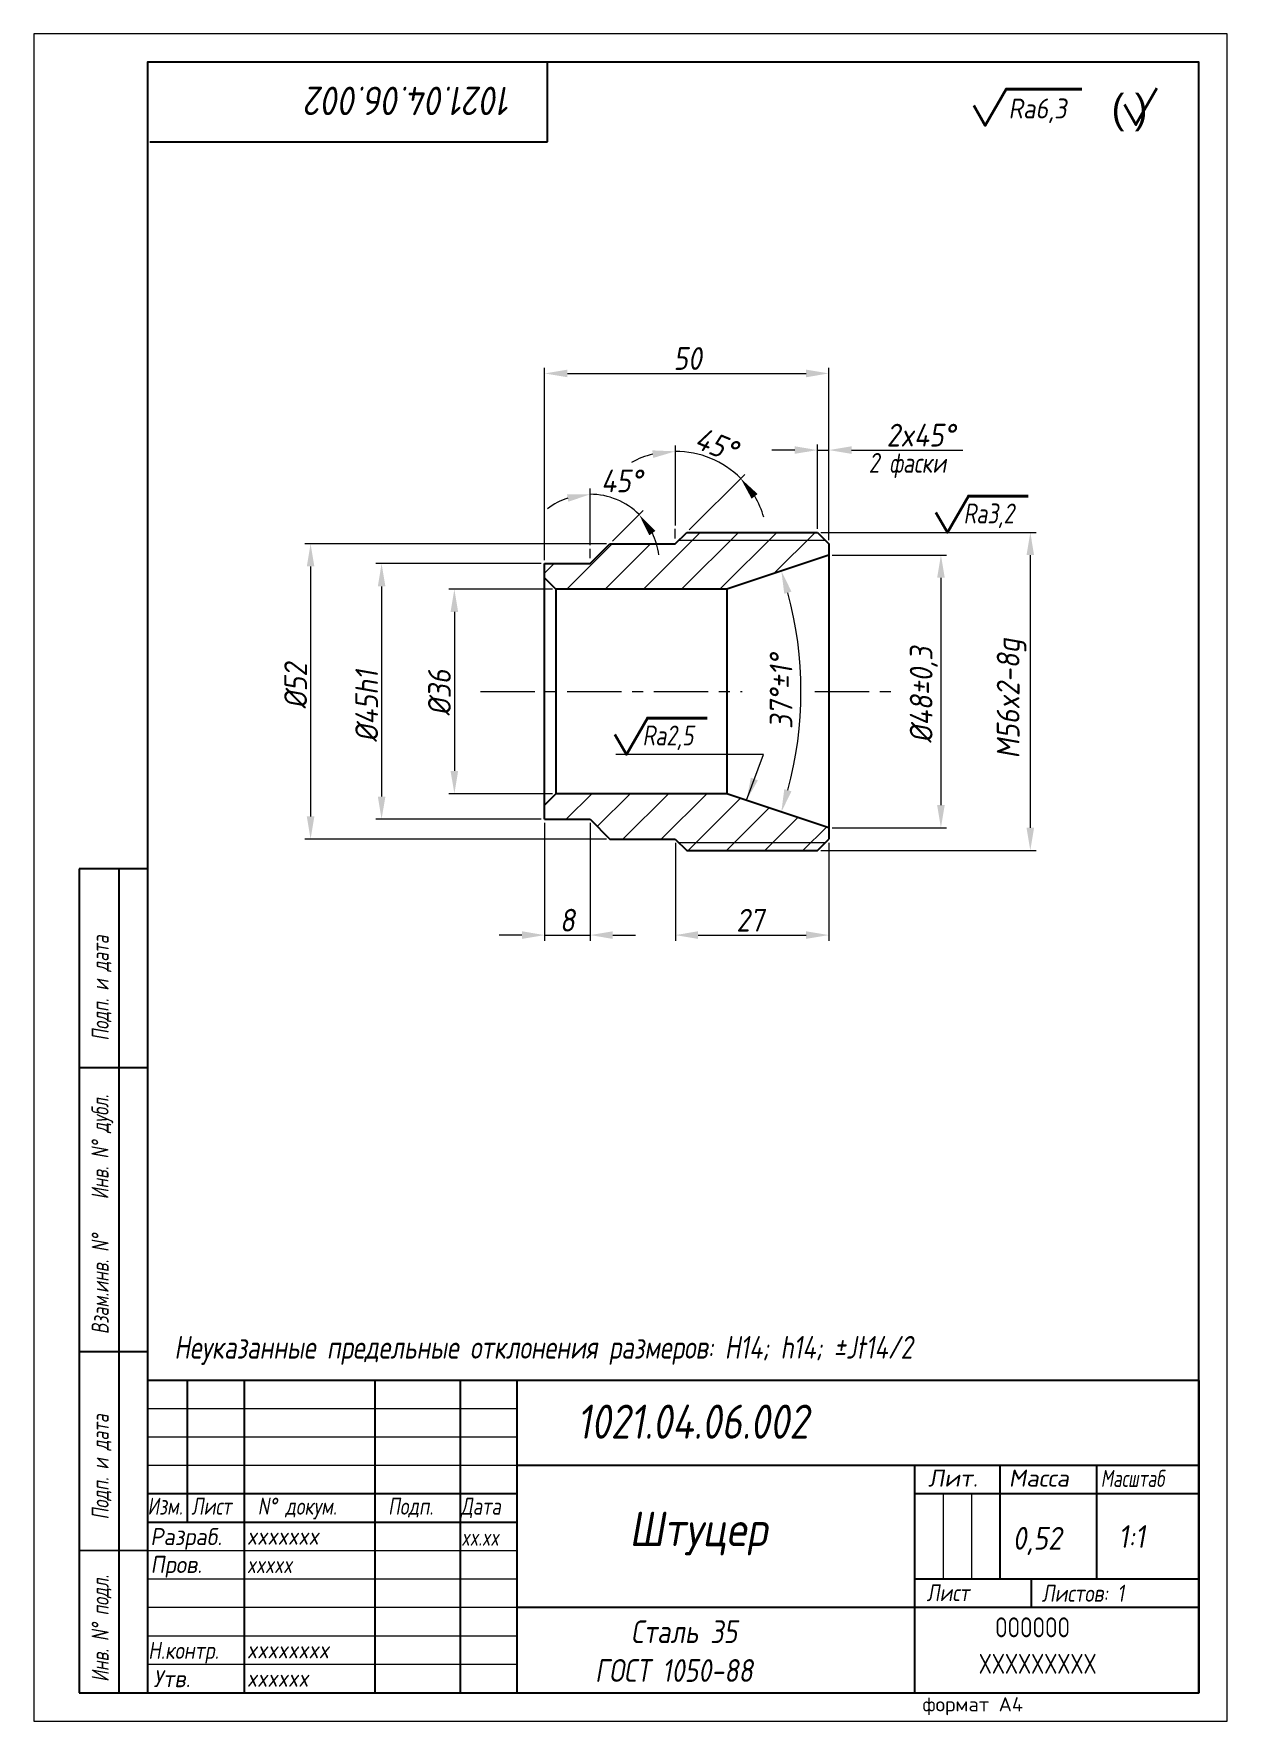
# Model space of a CAD drawing. Header units: millimetres. Extents: x 2593 to 2803, y -2587 to -2290.
import ezdxf

# ---------------------------------------------------------------- set-up
doc = ezdxf.new("R2010")
doc.units = ezdxf.units.MM
doc.linetypes.add('CENTER', pattern=[50.8, 31.75, -6.35, 6.35, -6.35])
for name, color, linetype, lineweight in [('Ax', 1, 'CENTER', 18), ('Dim', 3, 'Continuous', 40), ('Hatch', 5, 'Continuous', 18), ('Slim', 8, 'Continuous', 18), ('Text', 2, 'Continuous', 40), ('Wide', 31, 'Continuous', 60)]:
    doc.layers.add(name, color=color, linetype=linetype, lineweight=lineweight)
doc.styles.add('курсив', font='romans.shx', dxfattribs={"oblique": 10})
doc.styles.add('курсив 0_75', font='romans.shx', dxfattribs={"width": 0.75, "oblique": 10})
doc.styles.add('курсив 0_85', font='romans.shx', dxfattribs={"width": 0.85, "oblique": 10})
doc.dimstyles.new('L.Arrow', dxfattribs={"dimtxt": 4, "dimasz": 4, "dimexe": 2, "dimexo": 0.625, "dimgap": 1, "dimtad": 1, "dimlfac": 5, "dimtxsty": 'курсив 0_85', "dimcen": 0, "dimclrd": 256, "dimclre": 256, "dimclrt": 256, "dimadec": 1, "dimazin": 0, "dimtp": 0.0165, "dimtm": 0.0075, "dimtfac": 1, "dimtmove": 0, "dimatfit": 3, "dimfxl": 1, "dimlwd": 18, "dimlwe": 18, "dimarcsym": 0})
doc.dimstyles.new('к1_1', dxfattribs={"dimtxt": 4, "dimasz": 4, "dimexe": 1, "dimexo": 0.625, "dimtad": 1, "dimtxsty": 'курсив 0_85', "dimcen": 0, "dimadec": 0, "dimazin": 0, "dimtfac": 1, "dimtmove": 0, "dimatfit": 3, "dimldrblk": 'DOTSMALL', "dimfxl": 1, "dimlwd": 18, "dimlwe": 18, "dimarcsym": 0})

# ---------------------------------------------------------------- blocks, each defined once
blk = doc.blocks.new('*D631')
at = {"layer": 'Defpoints', "color": 0, "transparency": 16777216}
for p in [(2685.01, -2388.08), (2667.13, -2424.08), (2685.01, -2424.08)]:
    blk.add_point(p, dxfattribs=at)
at = {"layer": 'Dim', "color": 0, "lineweight": 18, "transparency": 16777216}
for p, q in [((2684.38, -2388.08), (2666.13, -2388.08)), ((2667.13, -2392.08), (2667.13, -2420.08)), ((2684.38, -2424.08), (2666.13, -2424.08))]:
    blk.add_line(p, q, dxfattribs=at)
at = {"layer": 'Dim', "color": 0, "transparency": 16777216}
for points in [[(2666.46, -2392.08), (2667.79, -2392.08), (2667.13, -2388.08)], [(2666.46, -2420.08), (2667.79, -2420.08), (2667.13, -2424.08)]]:
    blk.add_solid(points, dxfattribs=at)
at = {"layer": 'Dim', "color": 0, "transparency": 16777216, "insert": (2664.5, -2406.31), "char_height": 4, "attachment_point": 5, "rotation": 90, "style": 'курсив 0_85'}
blk.add_mtext('%%c36', dxfattribs=at)
blk = doc.blocks.new('_DotSmall')
at = {"color": 0, "linetype": 'ByBlock', "const_width": 0.5}
blk.add_lwpolyline([(-122670.927, 17467.939, 1), (-122670.802, 17467.939, 1)], format="xyb", close=True, dxfattribs=at)
blk = doc.blocks.new('*D632')
at = {"layer": 'Defpoints', "color": 0, "transparency": 16777216}
for p in [(2683.01, -2383.58), (2654.32, -2428.58), (2683.01, -2428.58)]:
    blk.add_point(p, dxfattribs=at)
at = {"layer": 'Dim', "color": 0, "lineweight": 18, "transparency": 16777216}
for p, q in [((2682.38, -2383.58), (2653.32, -2383.58)), ((2654.32, -2387.58), (2654.32, -2424.58)), ((2682.38, -2428.58), (2653.32, -2428.58))]:
    blk.add_line(p, q, dxfattribs=at)
at = {"layer": 'Dim', "color": 0, "transparency": 16777216}
for points in [[(2653.66, -2387.58), (2654.99, -2387.58), (2654.32, -2383.58)], [(2653.66, -2424.58), (2654.99, -2424.58), (2654.32, -2428.58)]]:
    blk.add_solid(points, dxfattribs=at)
at = {"layer": 'Dim', "color": 0, "transparency": 16777216, "insert": (2651.7, -2408.65), "char_height": 4, "attachment_point": 5, "rotation": 90, "style": 'курсив 0_85'}
blk.add_mtext('%%c45h1', dxfattribs=at)
blk = doc.blocks.new('*D633')
at = {"layer": 'Defpoints', "color": 0, "transparency": 16777216}
for p in [(2694.51, -2380.08), (2641.83, -2432.08), (2694.51, -2432.08)]:
    blk.add_point(p, dxfattribs=at)
at = {"layer": 'Dim', "color": 0, "lineweight": 18, "transparency": 16777216}
for p, q in [((2693.88, -2380.08), (2640.83, -2380.08)), ((2641.83, -2384.08), (2641.83, -2428.08)), ((2693.88, -2432.08), (2640.83, -2432.08))]:
    blk.add_line(p, q, dxfattribs=at)
at = {"layer": 'Dim', "color": 0, "transparency": 16777216}
for points in [[(2641.16, -2384.08), (2642.49, -2384.08), (2641.83, -2380.08)], [(2641.16, -2428.08), (2642.49, -2428.08), (2641.83, -2432.08)]]:
    blk.add_solid(points, dxfattribs=at)
at = {"layer": 'Dim', "color": 0, "transparency": 16777216, "insert": (2639.2, -2405.11), "char_height": 4, "attachment_point": 5, "rotation": 90, "style": 'курсив 0_85'}
blk.add_mtext('%%c52', dxfattribs=at)
blk = doc.blocks.new('*D634')
at = {"layer": 'Defpoints', "color": 0, "transparency": 16777216}
for p in [(2697.1, -2373.02), (2691.01, -2380.97), (2694.51, -2380.08), (2691.01, -2382.63), (2691.01, -2383.58)]:
    blk.add_point(p, dxfattribs=at)
at = {"layer": 'Dim', "color": 0, "lineweight": 18, "transparency": 16777216}
for p, q in [((2691.01, -2380.35), (2691.01, -2370.38)), ((2694.95, -2379.64), (2700.34, -2374.25))]:
    blk.add_line(p, q, dxfattribs=at)
for start, end in [(108.874, 127.748), (45, 90), (7.252, 26.126)]:
    blk.add_arc((2691.01, -2383.58), 12.2, start, end, dxfattribs=at)
at = {"layer": 'Dim', "color": 0, "transparency": 16777216}
for points in [[(2686.95, -2371.38), (2687.17, -2372.7), (2691.01, -2371.38)], [(2701.42, -2378.6), (2702.5, -2377.82), (2699.63, -2374.95)]]:
    blk.add_solid(points, dxfattribs=at)
at = {"layer": 'Dim', "color": 0, "transparency": 16777216, "insert": (2696.59, -2369.02), "char_height": 4, "attachment_point": 5, "style": 'курсив 0_85'}
blk.add_mtext('45°', dxfattribs=at)
blk = doc.blocks.new('*D635')
at = {"layer": 'Defpoints', "color": 0, "transparency": 16777216}
for p in [(2714.13, -2366), (2706.01, -2377.47), (2708.01, -2378.08), (2706.01, -2379.13), (2706.01, -2380.08)]:
    blk.add_point(p, dxfattribs=at)
at = {"layer": 'Dim', "color": 0, "lineweight": 18, "transparency": 16777216}
for p, q in [((2706.01, -2376.85), (2706.01, -2362.82)), ((2708.45, -2377.64), (2718.21, -2367.88))]:
    blk.add_line(p, q, dxfattribs=at)
for start, end in [(45, 90), (104.1342, 118.2684), (16.7316, 30.8658)]:
    blk.add_arc((2706.01, -2380.08), 16.26, start, end, dxfattribs=at)
at = {"layer": 'Dim', "color": 0, "transparency": 16777216}
for points in [[(2701.95, -2363.65), (2702.12, -2364.98), (2706.01, -2363.82)], [(2719.43, -2372.15), (2720.49, -2371.33), (2717.5, -2368.58)]]:
    blk.add_solid(points, dxfattribs=at)
at = {"layer": 'Dim', "color": 0, "transparency": 16777216, "insert": (2713.23, -2362.64), "char_height": 4, "attachment_point": 5, "rotation": 337.5, "style": 'курсив 0_85'}
blk.add_mtext('45°', dxfattribs=at)
blk = doc.blocks.new('*D113')
at = {"layer": 'Defpoints', "color": 0, "transparency": 16777216}
for p in [(2733.01, -2382.08), (2715.07, -2388.08), (2727.73, -2413.26), (2715.07, -2424.08), (2733.01, -2430.08)]:
    blk.add_point(p, dxfattribs=at)
at = {"layer": 'Dim', "color": 0, "lineweight": 18, "transparency": 16777216}
blk.add_arc((2661.28, -2406.08), 66.83, 344.9296, 15.0704, dxfattribs=at)
at = {"layer": 'Dim', "color": 0, "transparency": 16777216}
for points in [[(2725.18, -2388.89), (2726.45, -2388.51), (2724.66, -2384.87)], [(2726.45, -2423.65), (2725.18, -2423.26), (2724.66, -2427.29)]]:
    blk.add_solid(points, dxfattribs=at)
at = {"layer": 'Dim', "color": 0, "transparency": 16777216, "insert": (2724.61, -2406.08), "char_height": 4, "attachment_point": 5, "rotation": 90, "style": 'курсив 0_85'}
blk.add_mtext('37°%%p1%%d', dxfattribs=at)
blk = doc.blocks.new('*D636')
at = {"layer": 'Defpoints', "color": 0, "transparency": 16777216}
for p in [(2733.01, -2382.08), (2733.01, -2430.08), (2752.74, -2430.08)]:
    blk.add_point(p, dxfattribs=at)
at = {"layer": 'Dim', "color": 0, "lineweight": 18, "transparency": 16777216}
for p, q in [((2733.63, -2382.08), (2753.74, -2382.08)), ((2752.74, -2386.08), (2752.74, -2426.08)), ((2733.63, -2430.08), (2753.74, -2430.08))]:
    blk.add_line(p, q, dxfattribs=at)
at = {"layer": 'Dim', "color": 0, "transparency": 16777216}
for points in [[(2752.07, -2386.08), (2753.41, -2386.08), (2752.74, -2382.08)], [(2752.07, -2426.08), (2753.41, -2426.08), (2752.74, -2430.08)]]:
    blk.add_solid(points, dxfattribs=at)
at = {"layer": 'Dim', "color": 0, "transparency": 16777216, "insert": (2749.73, -2406.68), "char_height": 4, "attachment_point": 5, "rotation": 90, "style": 'курсив 0_85'}
blk.add_mtext('%%c48%%p0,3', dxfattribs=at)
blk = doc.blocks.new('*D637')
at = {"layer": 'Defpoints', "color": 0, "transparency": 16777216}
for p in [(2731.01, -2378.08), (2731.01, -2434.08), (2768.47, -2434.08)]:
    blk.add_point(p, dxfattribs=at)
at = {"layer": 'Dim', "color": 0, "lineweight": 18, "transparency": 16777216}
for p, q in [((2731.63, -2378.08), (2769.47, -2378.08)), ((2768.47, -2382.08), (2768.47, -2430.08)), ((2731.63, -2434.08), (2769.47, -2434.08))]:
    blk.add_line(p, q, dxfattribs=at)
at = {"layer": 'Dim', "color": 0, "transparency": 16777216}
for points in [[(2767.8, -2382.08), (2769.13, -2382.08), (2768.47, -2378.08)], [(2767.8, -2430.08), (2769.13, -2430.08), (2768.47, -2434.08)]]:
    blk.add_solid(points, dxfattribs=at)
at = {"layer": 'Dim', "color": 0, "transparency": 16777216, "insert": (2765.17, -2407.33), "char_height": 4, "attachment_point": 5, "rotation": 90, "style": 'курсив 0_85'}
blk.add_mtext('M56x2-8g', dxfattribs=at)
blk = doc.blocks.new('*D638')
at = {"layer": 'Defpoints', "color": 0, "transparency": 16777216}
for p in [(2733.01, -2350.11), (2733.01, -2380.08), (2683.01, -2383.58)]:
    blk.add_point(p, dxfattribs=at)
at = {"layer": 'Dim', "color": 0, "lineweight": 18, "transparency": 16777216}
for p, q in [((2683.01, -2382.95), (2683.01, -2349.11)), ((2733.01, -2379.45), (2733.01, -2349.11)), ((2687.01, -2350.11), (2729.01, -2350.11))]:
    blk.add_line(p, q, dxfattribs=at)
at = {"layer": 'Dim', "color": 0, "transparency": 16777216}
for points in [[(2687.01, -2349.44), (2687.01, -2350.78), (2683.01, -2350.11)], [(2729.01, -2349.44), (2729.01, -2350.78), (2733.01, -2350.11)]]:
    blk.add_solid(points, dxfattribs=at)
at = {"layer": 'Dim', "color": 0, "transparency": 16777216, "insert": (2708.17, -2347.48), "char_height": 4, "attachment_point": 5, "style": 'курсив 0_85'}
blk.add_mtext('50', dxfattribs=at)
blk = doc.blocks.new('*D639')
at = {"layer": 'Defpoints', "color": 0, "transparency": 16777216}
for p in [(2683.01, -2428.58), (2691.01, -2428.58), (2691.01, -2448.96)]:
    blk.add_point(p, dxfattribs=at)
at = {"layer": 'Dim', "color": 0, "lineweight": 18, "transparency": 16777216}
for p, q in [((2683.01, -2429.2), (2683.01, -2449.96)), ((2691.01, -2429.2), (2691.01, -2449.96)), ((2679.01, -2448.96), (2675.01, -2448.96)), ((2683.01, -2448.96), (2691.01, -2448.96)), ((2695.01, -2448.96), (2699.01, -2448.96))]:
    blk.add_line(p, q, dxfattribs=at)
at = {"layer": 'Dim', "color": 0, "transparency": 16777216}
for points in [[(2679.01, -2448.29), (2679.01, -2449.63), (2683.01, -2448.96)], [(2695.01, -2448.29), (2695.01, -2449.63), (2691.01, -2448.96)]]:
    blk.add_solid(points, dxfattribs=at)
at = {"layer": 'Dim', "color": 0, "transparency": 16777216, "insert": (2687.01, -2446.34), "char_height": 4, "attachment_point": 5, "style": 'курсив 0_85'}
blk.add_mtext('8', dxfattribs=at)
blk = doc.blocks.new('*D640')
at = {"layer": 'Defpoints', "color": 0, "transparency": 16777216}
for p in [(2706.01, -2432.08), (2733.01, -2432.08), (2733.01, -2448.96)]:
    blk.add_point(p, dxfattribs=at)
at = {"layer": 'Dim', "color": 0, "lineweight": 18, "transparency": 16777216}
for p, q in [((2706.01, -2432.7), (2706.01, -2449.96)), ((2733.01, -2432.7), (2733.01, -2449.96)), ((2710.01, -2448.96), (2729.01, -2448.96))]:
    blk.add_line(p, q, dxfattribs=at)
at = {"layer": 'Dim', "color": 0, "transparency": 16777216}
for points in [[(2710.01, -2448.29), (2710.01, -2449.63), (2706.01, -2448.96)], [(2729.01, -2448.29), (2729.01, -2449.63), (2733.01, -2448.96)]]:
    blk.add_solid(points, dxfattribs=at)
at = {"layer": 'Dim', "color": 0, "transparency": 16777216, "insert": (2719.19, -2446.34), "char_height": 4, "attachment_point": 5, "style": 'курсив 0_85'}
blk.add_mtext('27', dxfattribs=at)
blk = doc.blocks.new('*D114')
at = {"layer": 'Defpoints', "color": 0, "transparency": 16777216}
for p in [(2733.01, -2363.6), (2731.01, -2378.08), (2733.01, -2380.08)]:
    blk.add_point(p, dxfattribs=at)
at = {"layer": 'Dim', "color": 0, "lineweight": 18, "transparency": 16777216}
for p, q in [((2727.01, -2363.6), (2723.01, -2363.6)), ((2731.01, -2377.45), (2731.01, -2362.6)), ((2731.01, -2363.6), (2733.01, -2363.6)), ((2733.01, -2379.45), (2733.01, -2362.6)), ((2737.01, -2363.6), (2756.6, -2363.6))]:
    blk.add_line(p, q, dxfattribs=at)
at = {"layer": 'Dim', "color": 0, "transparency": 16777216}
for points in [[(2727.01, -2362.93), (2727.01, -2364.26), (2731.01, -2363.6)], [(2737.01, -2362.93), (2737.01, -2364.26), (2733.01, -2363.6)]]:
    blk.add_solid(points, dxfattribs=at)
at = {"layer": 'Dim', "color": 0, "transparency": 16777216, "insert": (2749.22, -2360.97), "char_height": 4, "attachment_point": 5, "style": 'курсив 0_85'}
blk.add_mtext('2x45%%d', dxfattribs=at)

msp = doc.modelspace()

# ---------------------------------------------------------------- hatches: boundary and pattern name
at = {"layer": 'Hatch'}
h = msp.add_hatch(dxfattribs=at)
h.set_pattern_fill('ANSI31', color=256, scale=1.5, style=0)
h.set_pattern_definition([(45, (-6693.616, 5338.786), (-3.367596, 3.367596), [])])
h.paths.add_polyline_path([(2715.074, -2388.079), (2733.006, -2382.079), (2733.006, -2380.079), (2732.406, -2379.479), (2706.606, -2379.479), (2706.006, -2380.079), (2694.506, -2380.079), (2691.006, -2383.579), (2683.006, -2383.579), (2683.006, -2386.079), (2685.006, -2388.079)])
h.paths.add_polyline_path([(2685.006, -2424.079), (2683.006, -2426.079), (2683.006, -2428.579), (2691.006, -2428.579), (2694.506, -2432.079), (2706.006, -2432.079), (2706.606, -2432.679), (2732.406, -2432.679), (2733.006, -2432.079), (2733.006, -2430.079), (2715.074, -2424.079)])
h.paths.add_polyline_path([(2706.606, -2432.679), (2708.006, -2434.079), (2731.006, -2434.079), (2732.406, -2432.679)])
h.paths.add_polyline_path([(2708.006, -2378.079), (2706.606, -2379.479), (2732.406, -2379.479), (2731.006, -2378.079)])

# ---------------------------------------------------------------- linework, layer by layer
for p, q in [((2683.531, -2309.318), (2683.531, -2295.318)), ((2613.531, -2309.318), (2683.531, -2309.318)), ((2706.006, -2380.079), (2708.006, -2378.079)), ((2708.006, -2378.079), (2731.006, -2378.079)), ((2731.006, -2378.079), (2733.006, -2380.079)), ((2691.006, -2383.579), (2694.506, -2380.079)), ((2694.506, -2380.079), (2706.006, -2380.079)), ((2733.006, -2380.079), (2733.006, -2432.079)), ((2683.006, -2428.579), (2683.006, -2383.579)), ((2683.006, -2383.579), (2691.006, -2383.579)), ((2733.006, -2382.079), (2715.074, -2388.079)), ((2683.006, -2386.079), (2685.006, -2388.079)), ((2715.074, -2388.079), (2685.006, -2388.079)), ((2685.006, -2388.079), (2685.006, -2424.079)), ((2715.074, -2388.079), (2715.074, -2424.079)), ((2683.006, -2426.079), (2685.006, -2424.079)), ((2715.074, -2424.079), (2685.006, -2424.079)), ((2733.006, -2430.079), (2715.074, -2424.079)), ((2683.006, -2428.579), (2691.006, -2428.579)), ((2691.006, -2428.579), (2694.506, -2432.079)), ((2694.506, -2432.079), (2706.006, -2432.079)), ((2706.006, -2432.079), (2708.006, -2434.079)), ((2731.006, -2434.079), (2733.006, -2432.079)), ((2708.006, -2434.079), (2731.006, -2434.079)), ((2601.119, -2437.324), (2601.119, -2582.324)), ((2613.119, -2437.324), (2601.119, -2437.324)), ((2608.119, -2582.254), (2608.119, -2437.324)), ((2613.049, -2472.324), (2601.119, -2472.326)), ((2601.119, -2522.322), (2601.119, -2522.322)), ((2613.119, -2522.324), (2601.119, -2522.322)), ((2798.119, -2527.324), (2613.119, -2527.324)), ((2620.119, -2527.324), (2620.119, -2552.324)), ((2630.119, -2527.324), (2630.119, -2582.324)), ((2653.119, -2527.324), (2653.119, -2582.324)), ((2668.119, -2527.324), (2668.119, -2582.324)), ((2678.119, -2527.324), (2678.119, -2582.324)), ((2798.119, -2582.324), (2798.119, -2527.324)), ((2798.119, -2527.324), (2798.119, -2582.324)), ((2748.119, -2542.324), (2678.119, -2542.324)), ((2748.119, -2542.324), (2748.119, -2582.324)), ((2798.119, -2542.324), (2748.119, -2542.324)), ((2763.119, -2542.324), (2763.119, -2562.324)), ((2780.119, -2542.324), (2780.119, -2562.324)), ((2678.119, -2547.324), (2613.119, -2547.324)), ((2798.119, -2547.324), (2748.119, -2547.324)), ((2678.119, -2552.324), (2613.119, -2552.324)), ((2613.119, -2557.325), (2601.119, -2557.255)), ((2798.119, -2562.324), (2748.119, -2562.324)), ((2768.623, -2562.324), (2768.623, -2567.324)), ((2748.119, -2567.324), (2678.119, -2567.324)), ((2798.119, -2567.324), (2748.119, -2567.324)), ((2601.119, -2582.324), (2613.119, -2582.324)), ((2613.119, -2582.324), (2798.119, -2582.324))]:
    msp.add_line(p, q)
msp.add_lwpolyline([(2613.119, -2582.324), (2798.119, -2582.324), (2798.119, -2295.324), (2613.119, -2295.324)], close=True)
at = {"layer": 'Ax', "ltscale": 0.3}
for p, q in [((2671.754, -2406.079), (2717.76, -2406.079)), ((2730.578, -2406.079), (2744.831, -2406.079))]:
    msp.add_line(p, q, dxfattribs=at)
at = {"layer": 'Slim'}
for p, q in [((2706.006, -2379.133), (2706.006, -2377.475)), ((2691.006, -2382.633), (2691.006, -2380.975)), ((2706.606, -2379.479), (2732.406, -2379.479)), ((2706.606, -2432.679), (2732.406, -2432.679)), ((2678.119, -2532.324), (2613.119, -2532.324)), ((2678.119, -2537.324), (2613.119, -2537.324)), ((2678.119, -2542.324), (2613.119, -2542.324)), ((2753.119, -2547.324), (2753.119, -2562.324)), ((2758.119, -2547.324), (2758.119, -2562.324)), ((2678.119, -2557.324), (2613.119, -2557.324)), ((2678.119, -2562.324), (2613.119, -2562.324)), ((2678.119, -2567.324), (2613.119, -2567.324)), ((2678.119, -2572.324), (2613.119, -2572.324)), ((2678.119, -2577.324), (2613.119, -2577.324))]:
    msp.add_line(p, q, dxfattribs=at)
msp.add_lwpolyline([(2593.119, -2587.324), (2803.119, -2587.324), (2803.119, -2290.324), (2593.119, -2290.324)], close=True, dxfattribs=at)
at = {"layer": 'Text'}
for points in [[(2758.514, -2302.937), (2760.541, -2306.448), (2764.22, -2300.075), (2777.517, -2300.075)], [(2785.018, -2302.789), (2787.044, -2306.299), (2790.724, -2299.927)], [(2751.867, -2374.569), (2753.894, -2378.079), (2757.573, -2371.707), (2768.085, -2371.707)], [(2695.379, -2413.64), (2697.406, -2417.151), (2701.085, -2410.778), (2711.597, -2410.778)]]:
    msp.add_lwpolyline(points, dxfattribs=at)

# ---------------------------------------------------------------- texts
at = {"layer": 'Text', "oblique": 10}
for s, height, rotation, style, width, p in [('1021.04.06.002', 5, 180, 'курсив', 0.85, (2677.283, -2299.642)), ('Подп. и дата', 3, 90, 'курсив 0_75', 0.7, (2606.309, -2467.542)), ('Инв. N%%D дубл.', 3, 90, 'курсив 0_75', 0.7, (2606.275, -2495.475)), ('Взам.инв. N%%D', 3, 90, 'курсив 0_75', 0.7, (2606.309, -2519.203)), ('Подп. и дата', 3, 90, 'курсив 0_75', 0.7, (2606.309, -2551.829)), ('Инв. N%%D подл.', 3, 90, 'курсив 0_75', 0.7, (2606.309, -2580.401))]:
    msp.add_text(s, height=height, rotation=rotation, dxfattribs=dict(at, style=style, width=width)).set_placement(p)
for s, height, style, width, p in [('Ra6,3', 3.5, 'курсив 0_85', 0.85, (2764.624, -2305.228)), ('2 фаски', 3.5, 'курсив 0_75', 0.75, (2740.032, -2367.597)), ('Ra3,2', 3.5, 'курсив 0_75', 0.75, (2756.707, -2376.504)), ('Ra2,5', 3.5, 'курсив 0_75', 0.75, (2700.219, -2415.576)), ('Неуказанные предельные отклонения размеров: H14; h14; %%PJt14/2', 4, 'курсив 0_75', 0.75, (2617.829, -2523.51)), ('1021.04.06.002', 6, 'курсив', 0.8, (2688.699, -2537.593)), ('Масштаб', 3, 'курсив', 0.7, (2780.852, -2546.078)), ('Изм.', 3, 'курсив 0_75', 0.75, (2613.119, -2550.97)), ('Лист', 3, 'курсив 0_75', 0.75, (2620.855, -2550.97)), ('N%%D докум.', 3, 'курсив 0_75', 0.75, (2632.527, -2550.97)), ('Подп.', 3, 'курсив 0_75', 0.75, (2655.467, -2550.97)), ('Дата', 3, 'курсив 0_75', 0.75, (2668.24, -2550.97)), ('Штуцер', 6, 'курсив 0_85', 0.85, (2697.901, -2556.489)), ('Разраб.', 3, 'курсив', 0.9, (2613.632, -2556.326)), ('xxxxxxx', 3, 'курсив 0_85', 0.85, (2630.624, -2556.245)), ('0,52', 4, 'курсив 0_85', 0.85, (2765.373, -2557.127)), ('1:1', 4, 'курсив 0_85', 0.85, (2783.974, -2556.808)), ('Пров.', 3, 'курсив', 0.9, (2613.658, -2561.23)), ('xxxxx', 3, 'курсив 0_85', 0.75, (2630.624, -2561.245)), ('Лист', 3, 'курсив', 0.8, (2750.22, -2566.194)), ('Листов: 1', 3, 'курсив', 0.8, (2770.465, -2566.299)), ('Сталь 35', 4, 'курсив', 0.8, (2698.213, -2573.559)), ('Н.контр.', 3, 'курсив', 0.8, (2613.249, -2576.349)), ('xxxxxxxx', 3, 'курсив 0_85', 0.85, (2630.624, -2576.245)), (' ГОСТ 1050-88', 4, 'курсив', 0.8, (2689.741, -2580.393)), ('Утв.', 3, 'курсив', 0.9, (2614.18, -2581.327)), ('xxxxxx', 3, 'курсив 0_85', 0.85, (2630.624, -2581.245))]:
    msp.add_text(s, height=height, dxfattribs=dict(at, style=style, width=width)).set_placement(p)
at = {"layer": 'Text'}
msp.add_text('( )', height=5, dxfattribs=at).set_placement((2782.775, -2305.971))
at = {"layer": 'Text', "style": 'курсив', "oblique": 10}
for s, p in [('Лит.', (2750.473, -2546.03)), ('Масса', (2764.673, -2546.03))]:
    msp.add_text(s, height=3, dxfattribs=at).set_placement(p)
at = {"layer": 'Text', "ltscale": 0.8, "style": 'курсив', "oblique": 10, "width": 0.7}
msp.add_text('xx.xx', height=3, dxfattribs=at).set_placement((2668.345, -2556.431))
at = {"layer": 'Text', "style": 'курсив'}
msp.add_text('формат А4', height=2.5, dxfattribs=at).set_placement((2749.5, -2585.587))
at = {"layer": 'Wide', "lineweight": 50, "style": 'курсив', "width": 0.7}
for s, p in [('OOOOOO', (2762.27, -2572.544)), ('XXXXXXXXX', (2759.397, -2578.954))]:
    msp.add_text(s, height=3.5, dxfattribs=at).set_placement(p)

# ---------------------------------------------------------------- dimensions: what is measured, and where the dimension line sits
at = {"layer": 'Dim'}
for base, p1, p2, picture, middle in [((2733.006, -2350.109), (2683.006, -2383.579), (2733.006, -2380.079), '*D638', (2708.173, -2350.109)), ((2691.006, -2448.961), (2683.006, -2428.579), (2691.006, -2428.579), '*D639', (2687.006, -2448.961)), ((2733.006, -2448.961), (2706.006, -2432.079), (2733.006, -2432.079), '*D640', (2719.185, -2448.961))]:
    dim = msp.add_linear_dim(base=base, p1=p1, p2=p2, dimstyle='к1_1', dxfattribs=at)
    dim.commit()
    dim.dimension.update_dxf_attribs({"geometry": picture, "text_midpoint": middle, "dimtype": 160})
dim = msp.add_angular_dim_2l(base=(2714.134, -2366.001), line1=((2706.006, -2379.133), (2706.006, -2377.475)), line2=((2706.006, -2380.079), (2708.006, -2378.079)), dimstyle='к1_1', override={"dimtmove": 1}, dxfattribs=at)
dim.commit()
dim.dimension.update_dxf_attribs({"geometry": '*D635', "text_midpoint": (2713.231, -2362.636)})
dim = msp.add_linear_dim(base=(2733.006, -2363.595), p1=(2731.006, -2378.079), p2=(2733.006, -2380.079), text='<>x45%%d', dimstyle='к1_1', override={"dimlfac": 1}, dxfattribs=at)
dim.commit()
dim.dimension.update_dxf_attribs({"geometry": '*D114', "text_midpoint": (2749.223, -2363.595), "dimtype": 160})
dim = msp.add_angular_dim_2l(base=(2697.105, -2373.016), line1=((2691.006, -2382.633), (2691.006, -2380.975)), line2=((2691.006, -2383.579), (2694.506, -2380.079)), dimstyle='к1_1', override={"dimtmove": 1}, dxfattribs=at)
dim.commit()
dim.dimension.update_dxf_attribs({"geometry": '*D634', "text_midpoint": (2696.587, -2369.02), "dimtype": 162})
for base, p1, p2, text, picture, middle in [((2768.466, -2434.079), (2731.006, -2378.079), (2731.006, -2434.079), 'M<>x2-8g', '*D637', (2768.466, -2407.328)), ((2641.826, -2432.079), (2694.506, -2380.079), (2694.506, -2432.079), '%%c<>', '*D633', (2641.826, -2405.107)), ((2654.322, -2428.579), (2683.006, -2383.579), (2683.006, -2428.579), '%%c<>h1', '*D632', (2654.322, -2408.65)), ((2752.739, -2430.079), (2733.006, -2382.079), (2733.006, -2430.079), '%%c<>%%p0,3', '*D636', (2752.739, -2406.679)), ((2667.127, -2424.079), (2685.006, -2388.079), (2685.006, -2424.079), '%%c<>', '*D631', (2667.127, -2406.308))]:
    dim = msp.add_linear_dim(base=base, p1=p1, p2=p2, angle=90, text=text, dimstyle='к1_1', dxfattribs=at)
    dim.commit()
    dim.dimension.update_dxf_attribs({"geometry": picture, "text_midpoint": middle, "dimtype": 160})
dim = msp.add_angular_dim_2l(base=(2727.726, -2413.259), line1=((2733.006, -2430.079), (2715.074, -2424.079)), line2=((2733.006, -2382.079), (2715.074, -2388.079)), text='<>%%p1%%d', dimstyle='к1_1', override={"dimgap": 1.5, "dimtmove": 1}, dxfattribs=at)
dim.commit()
dim.dimension.update_dxf_attribs({"geometry": '*D113', "text_midpoint": (2724.612, -2406.079)})

# ---------------------------------------------------------------- leaders
at = {"layer": 'Slim'}
msp.add_leader([(2718.524, -2425.234), (2721.537, -2417.162), (2695.537, -2417.151)], dimstyle='L.Arrow', dxfattribs=at)

doc.saveas('drawing.dxf')
